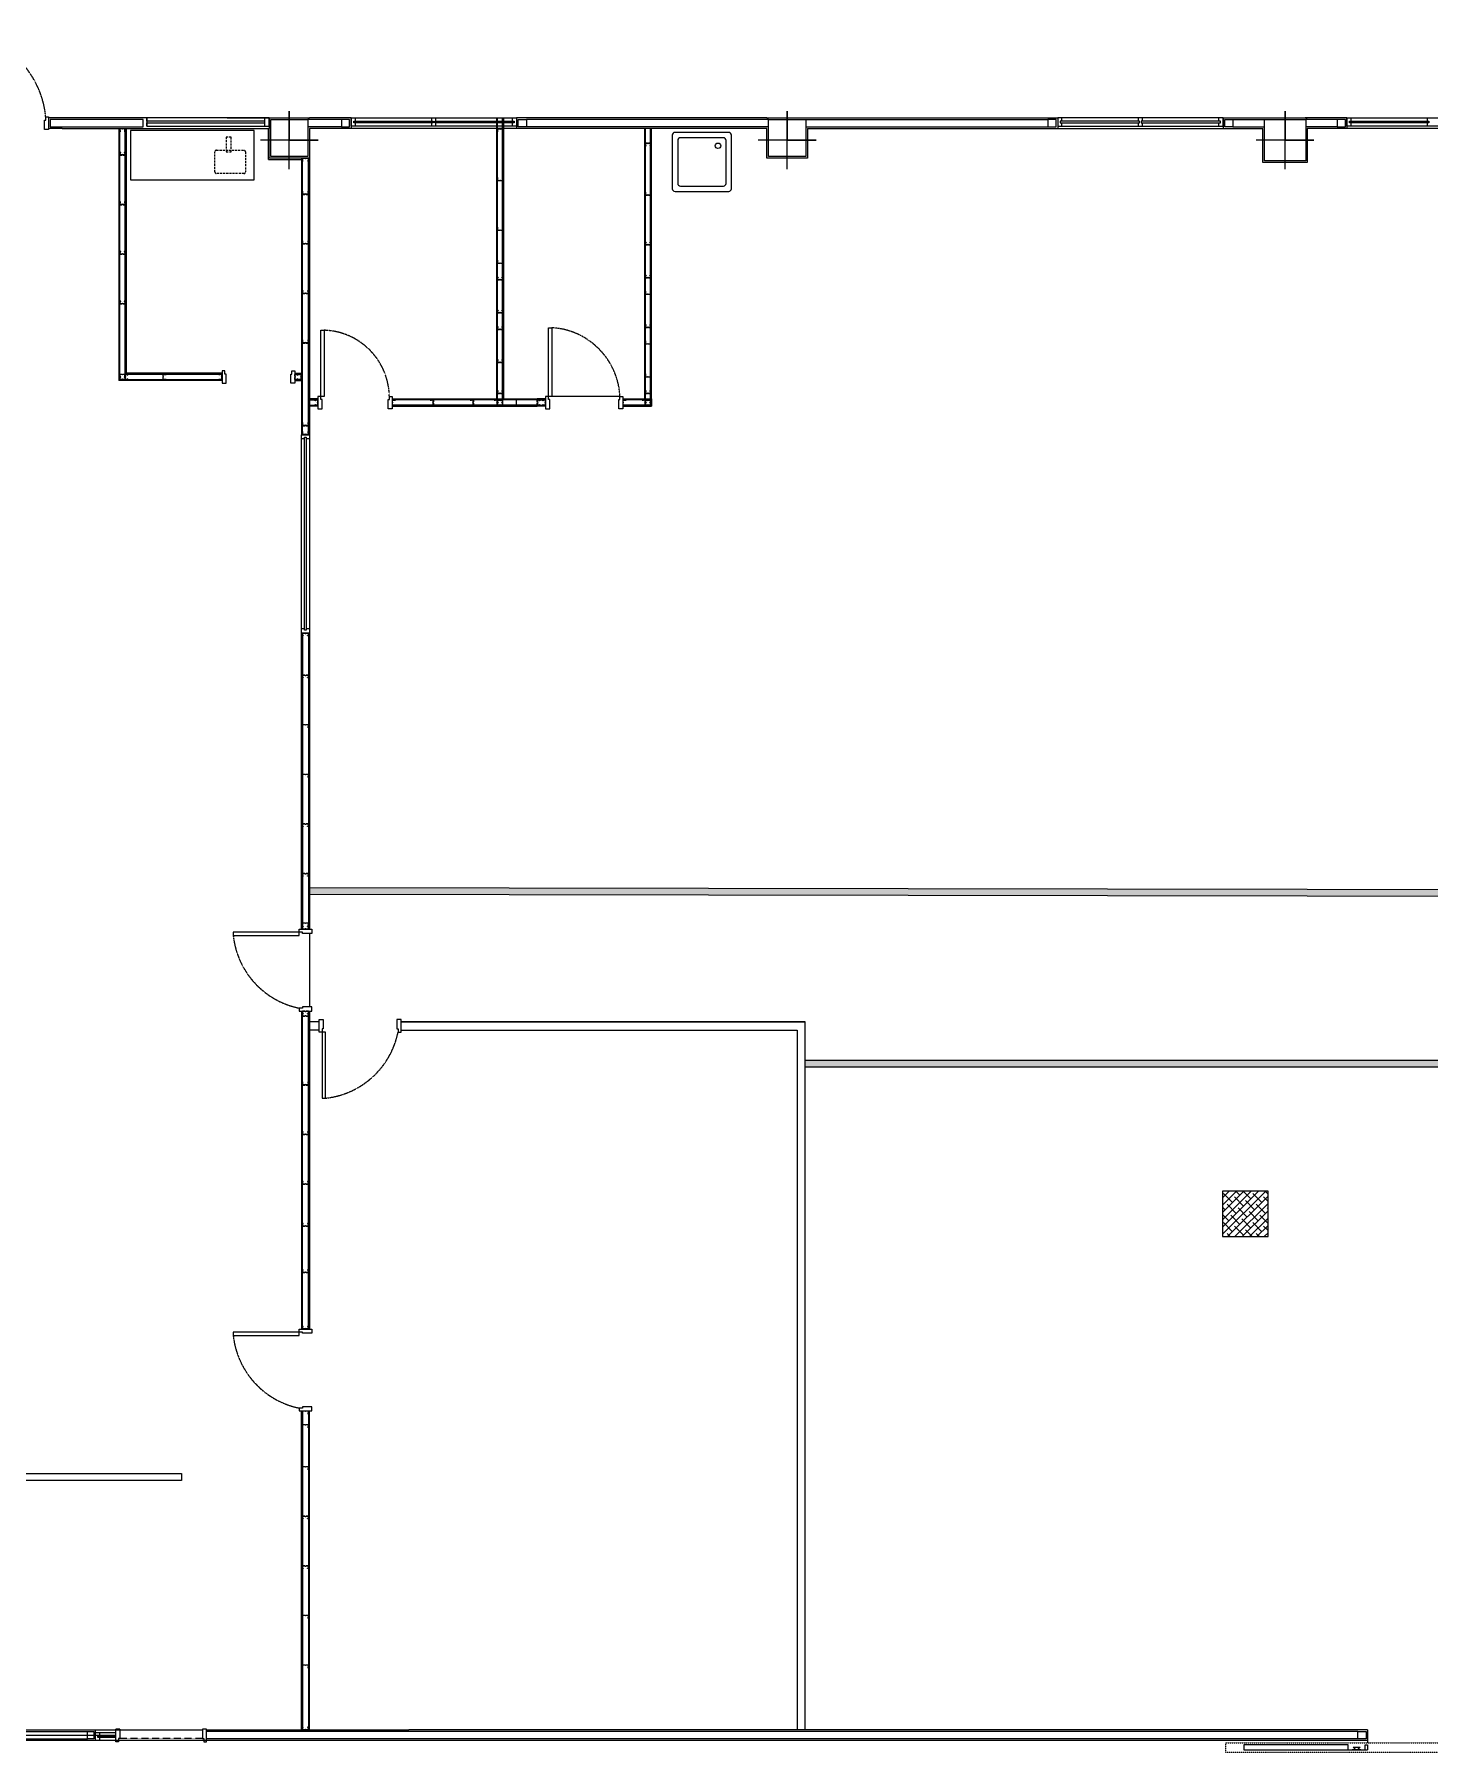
# Model space of a CAD drawing. Header units: inches. Extents: x 1030819 to 1088044, y 14664 to 35779.
# Drawn here: x 1051854 to 1068739, y 14984 to 35779 of the extents above; entities that cross this region are included whole.
import ezdxf

# ---------------------------------------------------------------- set-up
doc = ezdxf.new("R2010")
doc.units = ezdxf.units.IN
doc.header["$MEASUREMENT"] = 0
for name, pattern in [('CENTER2', [1.125, 0.75, -0.125, 0.125, -0.125]), ('DASHED', [0.25, 0.125, -0.125]), ('HIDDEN2', [0.1875, 0.125, -0.0625])]:
    doc.linetypes.add(name, pattern=pattern)
for name, color, linetype in [('COLUMN', 1, 'Continuous'), ('Dry-Wall', 12, 'Continuous'), ('GRID', 156, 'CENTER2'), ('GRID-COLUMN', 210, 'Continuous'), ('LINE8', 8, 'DASHED'), ('Sash-Door', 51, 'Continuous'), ('Sash-Sld', 41, 'Continuous'), ('Wall-In', 11, 'Continuous'), ('Wall-Out', 40, 'Continuous'), ('WARE-IN', 1, 'Continuous'), ('WARE-OUT', 15, 'Continuous'), ('WINDOW', 5, 'Continuous'), ('WP Line Layout', 7, 'Continuous')]:
    doc.layers.add(name, color=color, linetype=linetype)

# ---------------------------------------------------------------- blocks, each defined once
blk = doc.blocks.new('A$C0B07433A')
at = {"layer": 'GRID-COLUMN'}
blk.add_lwpolyline([(0, -350), (0, 0), (350, 0), (0, 0), (0, 350), (0, 0), (-350, 0)], dxfattribs=at)
blk = doc.blocks.new('W-snk1')
at = {"layer": 'WARE-IN'}
blk.add_lwpolyline([(0.2, -0.5, 0.414214), (0.225, -0.475), (0.225, -0.075, 0.414214), (0.2, -0.05), (0, -0.05), (-0.2, -0.05, 0.414214), (-0.225, -0.075), (-0.225, -0.475, 0.414214), (-0.2, -0.5)], format="xyb", close=True, dxfattribs=at)
blk.add_circle((0.15, -0.125), 0.025, dxfattribs=at)
at = {"layer": 'WARE-OUT'}
blk.add_lwpolyline([(-0.275, -0.525, 0.414214), (-0.25, -0.55), (0.25, -0.55, 0.414214), (0.275, -0.525), (0.275, -0.025, 0.414214), (0.25, 0), (0, 0), (-0.25, 0, 0.414214), (-0.275, -0.025)], format="xyb", close=True, dxfattribs=at)

msp = doc.modelspace()

# ---------------------------------------------------------------- hatches: boundary and pattern name
at = {"linetype": 'ByBlock', "ltscale": 100}
h = msp.add_hatch(color=0, dxfattribs=at)
h.dxf.hatch_style = 1
h.paths.add_polyline_path([(1083024, 34639), (1083024, 34629), (1083009, 34629), (1083009, 31314), (1083779, 31314), (1083779, 25323), (1086994, 25323), (1086994, 25409), (1083864, 25409), (1083864, 31409), (1083094, 31409), (1083094, 34639)])
h.paths.add_polyline_path([(1082004, 34624), (1081922, 34624), (1081922, 30239), (1082692, 30239), (1082692, 25409), (1081742, 25409), (1055184, 25454), (1055184, 25369), (1081742, 25323), (1082777, 25323), (1082777, 30309), (1082007, 30309), (1082007, 34624)], is_closed=False)
h.paths.add_polyline_path([(1061184, 23279), (1087069, 23279), (1087069, 23364), (1061184, 23364)])
h = msp.add_hatch(dxfattribs=at)
h.set_pattern_fill('ANSI38', color=0, scale=500)
h.set_pattern_definition([(45, (214.16, -55255.82), (-44.194174, 44.194174), []), (135, (214.16, -55255.82), (-132.5825215, 44.194174), [156.25, -93.75])])
h.paths.add_polyline_path([(1066784, 21779), (1066234, 21779), (1066234, 21229), (1066784, 21229)])

# ---------------------------------------------------------------- linework, layer by layer
at = {"color": 0, "linetype": 'ByBlock', "ltscale": 100}
for p, q in [((1054516, 34617), (1053016, 34617)), ((1053016, 34617), (1053016, 34017)), ((1054516, 34017), (1054516, 34617)), ((1054686, 34264), (1054686, 34639)), ((1059324, 31367), (1059324, 34639)), ((1054686, 34264), (1055086, 34264)), ((1053016, 34017), (1054516, 34017)), ((1055184, 24899), (1055184, 24009)), ((1055301, 23829), (1055184, 23829)), ((1055301, 23729), (1055184, 23729)), ((1056291, 23829), (1061184, 23829)), ((1061184, 23829), (1056291, 23829)), ((1066784, 21779), (1066234, 21779)), ((1066234, 21779), (1066234, 21229)), ((1066784, 21229), (1066784, 21779)), ((1066234, 21229), (1066784, 21229)), ((1067989, 15129), (1067989, 15104))]:
    msp.add_line(p, q, dxfattribs=at)
at = {"layer": 'COLUMN', "color": 0}
for points in [[(1054714, 34749), (1055164, 34749), (1055164, 34299), (1054714, 34299)], [(1060739, 34749), (1061189, 34749), (1061189, 34299), (1060739, 34299)], [(1066739, 34749), (1067239, 34749), (1067239, 34249), (1066739, 34249)]]:
    msp.add_lwpolyline(points, close=True, dxfattribs=at)
at = {"layer": 'Dry-Wall', "color": 0}
for p, q in [((1057445, 34769), (1057445, 31367)), ((1057457, 31367), (1057457, 34769)), ((1057521, 31367), (1057521, 34769)), ((1057533, 34769), (1057533, 31367)), ((1052876, 34639), (1052876, 31589)), ((1052888, 31665), (1052888, 34639)), ((1052952, 31665), (1052952, 34639)), ((1052964, 34639), (1052964, 31677)), ((1059236, 34639), (1059236, 31367)), ((1059248, 31355), (1059248, 34639)), ((1059312, 31291), (1059312, 34639)), ((1055184, 34474), (1055184, 30933)), ((1055184, 34474), (1055184, 30933)), ((1055086, 34279), (1055086, 30933)), ((1055098, 30933), (1055098, 34279)), ((1055172, 30933), (1055172, 34279)), ((1052952, 31665), (1054126, 31665)), ((1054126, 31677), (1052964, 31677)), ((1055006, 31677), (1055086, 31677)), ((1055086, 31665), (1055006, 31665)), ((1054126, 31589), (1052876, 31589)), ((1052888, 31601), (1054126, 31601)), ((1055086, 31601), (1055006, 31601)), ((1055006, 31589), (1055086, 31589)), ((1055285, 31367), (1055185, 31367)), ((1055185, 31355), (1055285, 31355)), ((1055185, 31291), (1055285, 31291)), ((1055285, 31279), (1055185, 31279)), ((1056185, 31367), (1057939, 31367)), ((1057939, 31355), (1056185, 31355)), ((1057939, 31291), (1056185, 31291)), ((1056185, 31279), (1057939, 31279)), ((1057683, 31367), (1057683, 31279)), ((1058041, 31367), (1057939, 31367)), ((1057939, 31355), (1058041, 31355)), ((1057939, 31291), (1058041, 31291)), ((1058041, 31279), (1057939, 31279)), ((1058941, 31398), (1058039, 31398)), ((1058976, 31367), (1059324, 31367)), ((1059324, 31355), (1058976, 31355)), ((1059324, 31291), (1058976, 31291)), ((1058976, 31279), (1059324, 31279)), ((1059324, 31367), (1059324, 31279)), ((1055185, 29738), (1055185, 29650)), ((1055086, 24949), (1055086, 28533)), ((1055098, 28533), (1055098, 24949)), ((1055172, 28533), (1055172, 24949)), ((1055184, 28533), (1055184, 24949)), ((1055086, 23959), (1055086, 20109)), ((1055098, 20109), (1055098, 23959)), ((1055172, 20109), (1055172, 23959)), ((1055184, 23959), (1055184, 20109)), ((1055086, 23795), (1055086, 21354)), ((1055098, 21354), (1055098, 23795)), ((1055172, 21354), (1055172, 23795)), ((1055184, 23795), (1055184, 21354)), ((1055086, 15259), (1055086, 19119)), ((1055086, 15259), (1055086, 18954)), ((1055098, 19119), (1055098, 15259)), ((1055098, 18954), (1055098, 15259)), ((1055172, 19119), (1055172, 15259)), ((1055172, 18954), (1055172, 15259)), ((1055184, 15259), (1055184, 19119)), ((1055184, 15259), (1055184, 19119))]:
    msp.add_line(p, q, dxfattribs=at)
for points in [[(1052899, 34607), (1052888, 34607), (1052888, 34639), (1052913, 34639), (1052920, 34633), (1052927, 34639), (1052952, 34639), (1052952, 34607), (1052941, 34607), (1052941, 34609), (1052950, 34609), (1052950, 34637), (1052928, 34637), (1052920, 34631), (1052912, 34637), (1052890, 34637), (1052890, 34609), (1052899, 34609)], [(1057510, 34607), (1057521, 34607), (1057521, 34639), (1057496, 34639), (1057489, 34633), (1057482, 34639), (1057457, 34639), (1057457, 34607), (1057468, 34607), (1057468, 34609), (1057459, 34609), (1057459, 34637), (1057481, 34637), (1057489, 34631), (1057497, 34637), (1057519, 34637), (1057519, 34609), (1057510, 34609)], [(1052899, 34349), (1052888, 34349), (1052888, 34317), (1052913, 34317), (1052920, 34322), (1052927, 34317), (1052952, 34317), (1052952, 34349), (1052941, 34349), (1052941, 34347), (1052950, 34347), (1052950, 34319), (1052928, 34319), (1052920, 34325), (1052912, 34319), (1052890, 34319), (1052890, 34347), (1052899, 34347)], [(1059301, 34431), (1059312, 34431), (1059312, 34463), (1059287, 34463), (1059280, 34457), (1059273, 34463), (1059248, 34463), (1059248, 34431), (1059259, 34431), (1059259, 34433), (1059250, 34433), (1059250, 34461), (1059272, 34461), (1059280, 34455), (1059288, 34461), (1059310, 34461), (1059310, 34433), (1059301, 34433)], [(1055109, 34247), (1055098, 34247), (1055098, 34279), (1055128, 34279), (1055135, 34273), (1055142, 34279), (1055172, 34279), (1055172, 34247), (1055161, 34247), (1055161, 34249), (1055170, 34249), (1055170, 34277), (1055143, 34277), (1055135, 34271), (1055127, 34277), (1055100, 34277), (1055100, 34249), (1055109, 34249)], [(1057511, 34039), (1057521, 34039), (1057521, 34007), (1057496, 34007), (1057489, 34012), (1057482, 34007), (1057457, 34007), (1057457, 34039), (1057468, 34039), (1057468, 34037), (1057459, 34037), (1057459, 34009), (1057481, 34009), (1057489, 34015), (1057497, 34009), (1057519, 34009), (1057519, 34037), (1057511, 34037)], [(1052899, 33749), (1052888, 33749), (1052888, 33717), (1052913, 33717), (1052920, 33722), (1052927, 33717), (1052952, 33717), (1052952, 33749), (1052941, 33749), (1052941, 33747), (1052950, 33747), (1052950, 33719), (1052928, 33719), (1052920, 33725), (1052912, 33719), (1052890, 33719), (1052890, 33747), (1052899, 33747)], [(1055109, 33874), (1055098, 33874), (1055098, 33842), (1055128, 33842), (1055135, 33847), (1055142, 33842), (1055172, 33842), (1055172, 33874), (1055161, 33874), (1055161, 33872), (1055170, 33872), (1055170, 33844), (1055143, 33844), (1055135, 33850), (1055127, 33844), (1055100, 33844), (1055100, 33872), (1055109, 33872)], [(1055109, 33874), (1055098, 33874), (1055098, 33842), (1055128, 33842), (1055135, 33847), (1055142, 33842), (1055172, 33842), (1055172, 33874), (1055161, 33874), (1055161, 33872), (1055170, 33872), (1055170, 33844), (1055143, 33844), (1055135, 33850), (1055127, 33844), (1055100, 33844), (1055100, 33872), (1055109, 33872)], [(1059301, 33863), (1059312, 33863), (1059312, 33831), (1059287, 33831), (1059280, 33836), (1059273, 33831), (1059248, 33831), (1059248, 33863), (1059259, 33863), (1059259, 33861), (1059250, 33861), (1059250, 33833), (1059272, 33833), (1059280, 33839), (1059288, 33833), (1059310, 33833), (1059310, 33861), (1059301, 33861)], [(1055109, 33274), (1055098, 33274), (1055098, 33242), (1055128, 33242), (1055135, 33247), (1055142, 33242), (1055172, 33242), (1055172, 33274), (1055161, 33274), (1055161, 33272), (1055170, 33272), (1055170, 33244), (1055143, 33244), (1055135, 33250), (1055127, 33244), (1055100, 33244), (1055100, 33272), (1055109, 33272)], [(1055109, 33274), (1055098, 33274), (1055098, 33242), (1055128, 33242), (1055135, 33247), (1055142, 33242), (1055172, 33242), (1055172, 33274), (1055161, 33274), (1055161, 33272), (1055170, 33272), (1055170, 33244), (1055143, 33244), (1055135, 33250), (1055127, 33244), (1055100, 33244), (1055100, 33272), (1055109, 33272)], [(1057511, 33439), (1057521, 33439), (1057521, 33407), (1057496, 33407), (1057489, 33412), (1057482, 33407), (1057457, 33407), (1057457, 33439), (1057468, 33439), (1057468, 33437), (1057459, 33437), (1057459, 33409), (1057481, 33409), (1057489, 33415), (1057497, 33409), (1057519, 33409), (1057519, 33437), (1057511, 33437)], [(1052899, 33149), (1052888, 33149), (1052888, 33117), (1052913, 33117), (1052920, 33122), (1052927, 33117), (1052952, 33117), (1052952, 33149), (1052941, 33149), (1052941, 33147), (1052950, 33147), (1052950, 33119), (1052928, 33119), (1052920, 33125), (1052912, 33119), (1052890, 33119), (1052890, 33147), (1052899, 33147)], [(1059301, 33263), (1059312, 33263), (1059312, 33231), (1059287, 33231), (1059280, 33236), (1059273, 33231), (1059248, 33231), (1059248, 33263), (1059259, 33263), (1059259, 33261), (1059250, 33261), (1059250, 33233), (1059272, 33233), (1059280, 33239), (1059288, 33233), (1059310, 33233), (1059310, 33261), (1059301, 33261)], [(1057511, 33039), (1057521, 33039), (1057521, 33007), (1057496, 33007), (1057489, 33012), (1057482, 33007), (1057457, 33007), (1057457, 33039), (1057468, 33039), (1057468, 33037), (1057459, 33037), (1057459, 33009), (1057481, 33009), (1057489, 33015), (1057497, 33009), (1057519, 33009), (1057519, 33037), (1057511, 33037)], [(1059301, 32863), (1059312, 32863), (1059312, 32831), (1059287, 32831), (1059280, 32836), (1059273, 32831), (1059248, 32831), (1059248, 32863), (1059259, 32863), (1059259, 32861), (1059250, 32861), (1059250, 32833), (1059272, 32833), (1059280, 32839), (1059288, 32833), (1059310, 32833), (1059310, 32861), (1059301, 32861)], [(1055109, 32674), (1055098, 32674), (1055098, 32642), (1055128, 32642), (1055135, 32647), (1055142, 32642), (1055172, 32642), (1055172, 32674), (1055161, 32674), (1055161, 32672), (1055170, 32672), (1055170, 32644), (1055143, 32644), (1055135, 32650), (1055127, 32644), (1055100, 32644), (1055100, 32672), (1055109, 32672)], [(1055109, 32674), (1055098, 32674), (1055098, 32642), (1055128, 32642), (1055135, 32647), (1055142, 32642), (1055172, 32642), (1055172, 32674), (1055161, 32674), (1055161, 32672), (1055170, 32672), (1055170, 32644), (1055143, 32644), (1055135, 32650), (1055127, 32644), (1055100, 32644), (1055100, 32672), (1055109, 32672)], [(1057511, 32839), (1057521, 32839), (1057521, 32807), (1057496, 32807), (1057489, 32812), (1057482, 32807), (1057457, 32807), (1057457, 32839), (1057468, 32839), (1057468, 32837), (1057459, 32837), (1057459, 32809), (1057481, 32809), (1057489, 32815), (1057497, 32809), (1057519, 32809), (1057519, 32837), (1057511, 32837)], [(1059301, 32663), (1059312, 32663), (1059312, 32631), (1059287, 32631), (1059280, 32636), (1059273, 32631), (1059248, 32631), (1059248, 32663), (1059259, 32663), (1059259, 32661), (1059250, 32661), (1059250, 32633), (1059272, 32633), (1059280, 32639), (1059288, 32633), (1059310, 32633), (1059310, 32661), (1059301, 32661)], [(1052899, 32549), (1052888, 32549), (1052888, 32517), (1052913, 32517), (1052920, 32522), (1052927, 32517), (1052952, 32517), (1052952, 32549), (1052941, 32549), (1052941, 32547), (1052950, 32547), (1052950, 32519), (1052928, 32519), (1052920, 32525), (1052912, 32519), (1052890, 32519), (1052890, 32547), (1052899, 32547)], [(1057510, 32439), (1057521, 32439), (1057521, 32407), (1057496, 32407), (1057489, 32412), (1057482, 32407), (1057457, 32407), (1057457, 32439), (1057468, 32439), (1057468, 32437), (1057459, 32437), (1057459, 32409), (1057481, 32409), (1057489, 32415), (1057497, 32409), (1057519, 32409), (1057519, 32437), (1057510, 32437)], [(1057511, 32239), (1057521, 32239), (1057521, 32207), (1057496, 32207), (1057489, 32212), (1057482, 32207), (1057457, 32207), (1057457, 32239), (1057468, 32239), (1057468, 32237), (1057459, 32237), (1057459, 32209), (1057481, 32209), (1057489, 32215), (1057497, 32209), (1057519, 32209), (1057519, 32237), (1057511, 32237)], [(1059301, 32263), (1059312, 32263), (1059312, 32231), (1059287, 32231), (1059280, 32236), (1059273, 32231), (1059248, 32231), (1059248, 32263), (1059259, 32263), (1059259, 32261), (1059250, 32261), (1059250, 32233), (1059272, 32233), (1059280, 32239), (1059288, 32233), (1059310, 32233), (1059310, 32261), (1059301, 32261)], [(1055109, 32074), (1055098, 32074), (1055098, 32042), (1055128, 32042), (1055135, 32047), (1055142, 32042), (1055172, 32042), (1055172, 32074), (1055161, 32074), (1055161, 32072), (1055170, 32072), (1055170, 32044), (1055143, 32044), (1055135, 32050), (1055127, 32044), (1055100, 32044), (1055100, 32072), (1055109, 32072)], [(1055109, 32074), (1055098, 32074), (1055098, 32042), (1055128, 32042), (1055135, 32047), (1055142, 32042), (1055172, 32042), (1055172, 32074), (1055161, 32074), (1055161, 32072), (1055170, 32072), (1055170, 32044), (1055143, 32044), (1055135, 32050), (1055127, 32044), (1055100, 32044), (1055100, 32072), (1055109, 32072)], [(1059301, 32063), (1059312, 32063), (1059312, 32031), (1059287, 32031), (1059280, 32036), (1059273, 32031), (1059248, 32031), (1059248, 32063), (1059259, 32063), (1059259, 32061), (1059250, 32061), (1059250, 32033), (1059272, 32033), (1059280, 32039), (1059288, 32033), (1059310, 32033), (1059310, 32061), (1059301, 32061)], [(1057511, 31839), (1057521, 31839), (1057521, 31807), (1057496, 31807), (1057489, 31812), (1057482, 31807), (1057457, 31807), (1057457, 31839), (1057468, 31839), (1057468, 31837), (1057459, 31837), (1057459, 31809), (1057481, 31809), (1057489, 31815), (1057497, 31809), (1057519, 31809), (1057519, 31837), (1057511, 31837)], [(1052899, 31633), (1052888, 31633), (1052888, 31665), (1052913, 31665), (1052920, 31659), (1052927, 31665), (1052952, 31665), (1052952, 31633), (1052941, 31633), (1052941, 31635), (1052950, 31635), (1052950, 31663), (1052928, 31663), (1052920, 31657), (1052912, 31663), (1052890, 31663), (1052890, 31635), (1052899, 31635)], [(1052899, 31633), (1052888, 31633), (1052888, 31601), (1052913, 31601), (1052920, 31606), (1052927, 31601), (1052952, 31601), (1052952, 31633), (1052941, 31633), (1052941, 31631), (1052950, 31631), (1052950, 31603), (1052928, 31603), (1052920, 31609), (1052912, 31603), (1052890, 31603), (1052890, 31631), (1052899, 31631)], [(1052984, 31654), (1052984, 31665), (1052952, 31665), (1052952, 31640), (1052957, 31633), (1052952, 31626), (1052952, 31601), (1052984, 31601), (1052984, 31611), (1052982, 31611), (1052982, 31603), (1052954, 31603), (1052954, 31625), (1052960, 31633), (1052954, 31641), (1052954, 31663), (1052982, 31663), (1052982, 31654)], [(1053442, 31654), (1053442, 31665), (1053410, 31665), (1053410, 31640), (1053415, 31633), (1053410, 31626), (1053410, 31601), (1053442, 31601), (1053442, 31611), (1053440, 31611), (1053440, 31603), (1053412, 31603), (1053412, 31625), (1053418, 31633), (1053412, 31641), (1053412, 31663), (1053440, 31663), (1053440, 31654)], [(1054094, 31654), (1054094, 31665), (1054126, 31665), (1054126, 31640), (1054121, 31633), (1054126, 31626), (1054126, 31601), (1054094, 31601), (1054094, 31611), (1054096, 31611), (1054096, 31603), (1054124, 31603), (1054124, 31625), (1054118, 31633), (1054124, 31641), (1054124, 31663), (1054096, 31663), (1054096, 31654)], [(1055038, 31654), (1055038, 31665), (1055006, 31665), (1055006, 31640), (1055011, 31633), (1055006, 31626), (1055006, 31601), (1055038, 31601), (1055038, 31611), (1055036, 31611), (1055036, 31603), (1055008, 31603), (1055008, 31625), (1055014, 31633), (1055008, 31641), (1055008, 31663), (1055036, 31663), (1055036, 31654)], [(1055054, 31654), (1055054, 31665), (1055086, 31665), (1055086, 31640), (1055081, 31633), (1055086, 31626), (1055086, 31601), (1055054, 31601), (1055054, 31611), (1055056, 31611), (1055056, 31603), (1055084, 31603), (1055084, 31625), (1055078, 31633), (1055084, 31641), (1055084, 31663), (1055056, 31663), (1055056, 31654)], [(1059301, 31663), (1059312, 31663), (1059312, 31631), (1059287, 31631), (1059280, 31636), (1059273, 31631), (1059248, 31631), (1059248, 31663), (1059259, 31663), (1059259, 31661), (1059250, 31661), (1059250, 31633), (1059272, 31633), (1059280, 31639), (1059288, 31633), (1059310, 31633), (1059310, 31661), (1059301, 31661)], [(1057511, 31463), (1057521, 31463), (1057521, 31431), (1057496, 31431), (1057489, 31436), (1057482, 31431), (1057457, 31431), (1057457, 31463), (1057468, 31463), (1057468, 31461), (1057459, 31461), (1057459, 31433), (1057481, 31433), (1057489, 31439), (1057497, 31433), (1057519, 31433), (1057519, 31461), (1057511, 31461)], [(1059301, 31463), (1059312, 31463), (1059312, 31431), (1059287, 31431), (1059280, 31436), (1059273, 31431), (1059248, 31431), (1059248, 31463), (1059259, 31463), (1059259, 31461), (1059250, 31461), (1059250, 31433), (1059272, 31433), (1059280, 31439), (1059288, 31433), (1059310, 31433), (1059310, 31461), (1059301, 31461)], [(1055253, 31344), (1055253, 31355), (1055285, 31355), (1055285, 31330), (1055280, 31323), (1055285, 31316), (1055285, 31291), (1055253, 31291), (1055253, 31301), (1055255, 31301), (1055255, 31293), (1055283, 31293), (1055283, 31315), (1055277, 31323), (1055283, 31331), (1055283, 31353), (1055255, 31353), (1055255, 31344)], [(1056217, 31344), (1056217, 31355), (1056185, 31355), (1056185, 31330), (1056190, 31323), (1056185, 31316), (1056185, 31291), (1056217, 31291), (1056217, 31301), (1056215, 31301), (1056215, 31293), (1056187, 31293), (1056187, 31315), (1056193, 31323), (1056187, 31331), (1056187, 31353), (1056215, 31353), (1056215, 31344)], [(1056651, 31344), (1056651, 31355), (1056683, 31355), (1056683, 31330), (1056678, 31323), (1056683, 31316), (1056683, 31291), (1056651, 31291), (1056651, 31301), (1056653, 31301), (1056653, 31293), (1056681, 31293), (1056681, 31315), (1056675, 31323), (1056681, 31331), (1056681, 31353), (1056653, 31353), (1056653, 31344)], [(1057136, 31344), (1057136, 31355), (1057168, 31355), (1057168, 31330), (1057162, 31323), (1057168, 31316), (1057168, 31291), (1057136, 31291), (1057136, 31301), (1057138, 31301), (1057138, 31293), (1057166, 31293), (1057166, 31315), (1057160, 31323), (1057166, 31331), (1057166, 31353), (1057138, 31353), (1057138, 31344)], [(1057425, 31344), (1057425, 31355), (1057457, 31355), (1057457, 31330), (1057452, 31323), (1057457, 31316), (1057457, 31291), (1057425, 31291), (1057425, 31301), (1057427, 31301), (1057427, 31293), (1057455, 31293), (1057455, 31315), (1057449, 31323), (1057455, 31331), (1057455, 31353), (1057427, 31353), (1057427, 31344)], [(1057510, 31323), (1057521, 31323), (1057521, 31355), (1057496, 31355), (1057489, 31349), (1057482, 31355), (1057457, 31355), (1057457, 31323), (1057468, 31323), (1057468, 31325), (1057459, 31325), (1057459, 31353), (1057481, 31353), (1057489, 31347), (1057497, 31353), (1057519, 31353), (1057519, 31325), (1057510, 31325)], [(1057510, 31323), (1057521, 31323), (1057521, 31291), (1057496, 31291), (1057489, 31296), (1057482, 31291), (1057457, 31291), (1057457, 31323), (1057468, 31323), (1057468, 31321), (1057459, 31321), (1057459, 31293), (1057481, 31293), (1057489, 31299), (1057497, 31293), (1057519, 31293), (1057519, 31321), (1057510, 31321)], [(1057971, 31301), (1057971, 31291), (1057939, 31291), (1057939, 31316), (1057944, 31323), (1057939, 31330), (1057939, 31355), (1057971, 31355), (1057971, 31344), (1057969, 31344), (1057969, 31353), (1057941, 31353), (1057941, 31331), (1057947, 31323), (1057941, 31315), (1057941, 31293), (1057969, 31293), (1057969, 31301)], [(1058009, 31344), (1058009, 31355), (1058041, 31355), (1058041, 31330), (1058036, 31323), (1058041, 31316), (1058041, 31291), (1058009, 31291), (1058009, 31301), (1058011, 31301), (1058011, 31293), (1058039, 31293), (1058039, 31315), (1058033, 31323), (1058039, 31331), (1058039, 31353), (1058011, 31353), (1058011, 31344)], [(1059008, 31344), (1059008, 31355), (1058976, 31355), (1058976, 31330), (1058981, 31323), (1058976, 31316), (1058976, 31291), (1059008, 31291), (1059008, 31301), (1059006, 31301), (1059006, 31293), (1058978, 31293), (1058978, 31315), (1058984, 31323), (1058978, 31331), (1058978, 31353), (1059006, 31353), (1059006, 31344)], [(1059216, 31344), (1059216, 31355), (1059248, 31355), (1059248, 31330), (1059243, 31323), (1059248, 31316), (1059248, 31291), (1059216, 31291), (1059216, 31301), (1059218, 31301), (1059218, 31293), (1059246, 31293), (1059246, 31315), (1059240, 31323), (1059246, 31331), (1059246, 31353), (1059218, 31353), (1059218, 31344)], [(1059301, 31323), (1059312, 31323), (1059312, 31355), (1059287, 31355), (1059280, 31349), (1059273, 31355), (1059248, 31355), (1059248, 31323), (1059259, 31323), (1059259, 31325), (1059250, 31325), (1059250, 31353), (1059272, 31353), (1059280, 31347), (1059288, 31353), (1059310, 31353), (1059310, 31325), (1059301, 31325)], [(1059301, 31323), (1059312, 31323), (1059312, 31291), (1059287, 31291), (1059280, 31296), (1059273, 31291), (1059248, 31291), (1059248, 31323), (1059259, 31323), (1059259, 31321), (1059250, 31321), (1059250, 31293), (1059272, 31293), (1059280, 31299), (1059288, 31293), (1059310, 31293), (1059310, 31321), (1059301, 31321)], [(1055109, 31074), (1055098, 31074), (1055098, 31042), (1055128, 31042), (1055135, 31047), (1055142, 31042), (1055172, 31042), (1055172, 31074), (1055161, 31074), (1055161, 31072), (1055170, 31072), (1055170, 31044), (1055143, 31044), (1055135, 31050), (1055127, 31044), (1055100, 31044), (1055100, 31072), (1055109, 31072)], [(1055109, 31074), (1055098, 31074), (1055098, 31042), (1055128, 31042), (1055135, 31047), (1055142, 31042), (1055172, 31042), (1055172, 31074), (1055161, 31074), (1055161, 31072), (1055170, 31072), (1055170, 31044), (1055143, 31044), (1055135, 31050), (1055127, 31044), (1055100, 31044), (1055100, 31072), (1055109, 31072)], [(1055109, 30965), (1055098, 30965), (1055098, 30933), (1055128, 30933), (1055135, 30939), (1055142, 30933), (1055172, 30933), (1055172, 30965), (1055161, 30965), (1055161, 30963), (1055170, 30963), (1055170, 30935), (1055143, 30935), (1055135, 30941), (1055127, 30935), (1055100, 30935), (1055100, 30963), (1055109, 30963)], [(1055109, 30965), (1055098, 30965), (1055098, 30933), (1055128, 30933), (1055135, 30939), (1055142, 30933), (1055172, 30933), (1055172, 30965), (1055161, 30965), (1055161, 30963), (1055170, 30963), (1055170, 30935), (1055143, 30935), (1055135, 30941), (1055127, 30935), (1055100, 30935), (1055100, 30963), (1055109, 30963)], [(1055109, 28501), (1055098, 28501), (1055098, 28533), (1055128, 28533), (1055135, 28528), (1055142, 28533), (1055172, 28533), (1055172, 28501), (1055161, 28501), (1055161, 28503), (1055170, 28503), (1055170, 28531), (1055143, 28531), (1055135, 28525), (1055127, 28531), (1055100, 28531), (1055100, 28503), (1055109, 28503)], [(1055109, 28501), (1055098, 28501), (1055098, 28533), (1055128, 28533), (1055135, 28528), (1055142, 28533), (1055172, 28533), (1055172, 28501), (1055161, 28501), (1055161, 28503), (1055170, 28503), (1055170, 28531), (1055143, 28531), (1055135, 28525), (1055127, 28531), (1055100, 28531), (1055100, 28503), (1055109, 28503)], [(1055109, 27993), (1055098, 27993), (1055098, 28025), (1055128, 28025), (1055135, 28019), (1055142, 28025), (1055172, 28025), (1055172, 27993), (1055161, 27993), (1055161, 27995), (1055170, 27995), (1055170, 28023), (1055143, 28023), (1055135, 28017), (1055127, 28023), (1055100, 28023), (1055100, 27995), (1055109, 27995)], [(1055109, 27993), (1055098, 27993), (1055098, 28025), (1055128, 28025), (1055135, 28019), (1055142, 28025), (1055172, 28025), (1055172, 27993), (1055161, 27993), (1055161, 27995), (1055170, 27995), (1055170, 28023), (1055143, 28023), (1055135, 28017), (1055127, 28023), (1055100, 28023), (1055100, 27995), (1055109, 27995)], [(1055109, 27393), (1055098, 27393), (1055098, 27425), (1055128, 27425), (1055135, 27419), (1055142, 27425), (1055172, 27425), (1055172, 27393), (1055161, 27393), (1055161, 27395), (1055170, 27395), (1055170, 27423), (1055143, 27423), (1055135, 27417), (1055127, 27423), (1055100, 27423), (1055100, 27395), (1055109, 27395)], [(1055109, 27393), (1055098, 27393), (1055098, 27425), (1055128, 27425), (1055135, 27419), (1055142, 27425), (1055172, 27425), (1055172, 27393), (1055161, 27393), (1055161, 27395), (1055170, 27395), (1055170, 27423), (1055143, 27423), (1055135, 27417), (1055127, 27423), (1055100, 27423), (1055100, 27395), (1055109, 27395)], [(1055109, 26793), (1055098, 26793), (1055098, 26825), (1055128, 26825), (1055135, 26819), (1055142, 26825), (1055172, 26825), (1055172, 26793), (1055161, 26793), (1055161, 26795), (1055170, 26795), (1055170, 26823), (1055143, 26823), (1055135, 26817), (1055127, 26823), (1055100, 26823), (1055100, 26795), (1055109, 26795)], [(1055109, 26793), (1055098, 26793), (1055098, 26825), (1055128, 26825), (1055135, 26819), (1055142, 26825), (1055172, 26825), (1055172, 26793), (1055161, 26793), (1055161, 26795), (1055170, 26795), (1055170, 26823), (1055143, 26823), (1055135, 26817), (1055127, 26823), (1055100, 26823), (1055100, 26795), (1055109, 26795)], [(1055109, 26193), (1055098, 26193), (1055098, 26225), (1055128, 26225), (1055135, 26219), (1055142, 26225), (1055172, 26225), (1055172, 26193), (1055161, 26193), (1055161, 26195), (1055170, 26195), (1055170, 26223), (1055143, 26223), (1055135, 26217), (1055127, 26223), (1055100, 26223), (1055100, 26195), (1055109, 26195)], [(1055109, 26193), (1055098, 26193), (1055098, 26225), (1055128, 26225), (1055135, 26219), (1055142, 26225), (1055172, 26225), (1055172, 26193), (1055161, 26193), (1055161, 26195), (1055170, 26195), (1055170, 26223), (1055143, 26223), (1055135, 26217), (1055127, 26223), (1055100, 26223), (1055100, 26195), (1055109, 26195)], [(1055109, 25593), (1055098, 25593), (1055098, 25625), (1055128, 25625), (1055135, 25619), (1055142, 25625), (1055172, 25625), (1055172, 25593), (1055161, 25593), (1055161, 25595), (1055170, 25595), (1055170, 25623), (1055143, 25623), (1055135, 25617), (1055127, 25623), (1055100, 25623), (1055100, 25595), (1055109, 25595)], [(1055109, 25593), (1055098, 25593), (1055098, 25625), (1055128, 25625), (1055135, 25619), (1055142, 25625), (1055172, 25625), (1055172, 25593), (1055161, 25593), (1055161, 25595), (1055170, 25595), (1055170, 25623), (1055143, 25623), (1055135, 25617), (1055127, 25623), (1055100, 25623), (1055100, 25595), (1055109, 25595)], [(1055109, 24993), (1055098, 24993), (1055098, 25025), (1055128, 25025), (1055135, 25019), (1055142, 25025), (1055172, 25025), (1055172, 24993), (1055161, 24993), (1055161, 24995), (1055170, 24995), (1055170, 25023), (1055143, 25023), (1055135, 25017), (1055127, 25023), (1055100, 25023), (1055100, 24995), (1055109, 24995)], [(1055109, 24993), (1055098, 24993), (1055098, 25025), (1055128, 25025), (1055135, 25019), (1055142, 25025), (1055172, 25025), (1055172, 24993), (1055161, 24993), (1055161, 24995), (1055170, 24995), (1055170, 25023), (1055143, 25023), (1055135, 25017), (1055127, 25023), (1055100, 25023), (1055100, 24995), (1055109, 24995)], [(1055161, 24981), (1055172, 24981), (1055172, 24949), (1055142, 24949), (1055135, 24954), (1055128, 24949), (1055098, 24949), (1055098, 24981), (1055109, 24981), (1055109, 24979), (1055100, 24979), (1055100, 24951), (1055127, 24951), (1055135, 24957), (1055143, 24951), (1055170, 24951), (1055170, 24979), (1055161, 24979)], [(1055109, 23927), (1055098, 23927), (1055098, 23959), (1055128, 23959), (1055135, 23953), (1055142, 23959), (1055172, 23959), (1055172, 23927), (1055161, 23927), (1055161, 23929), (1055170, 23929), (1055170, 23957), (1055143, 23957), (1055135, 23951), (1055127, 23957), (1055100, 23957), (1055100, 23929), (1055109, 23929)], [(1055161, 23927), (1055172, 23927), (1055172, 23895), (1055142, 23895), (1055135, 23900), (1055128, 23895), (1055098, 23895), (1055098, 23927), (1055109, 23927), (1055109, 23925), (1055100, 23925), (1055100, 23897), (1055127, 23897), (1055135, 23903), (1055143, 23897), (1055170, 23897), (1055170, 23925), (1055161, 23925)], [(1055109, 23095), (1055098, 23095), (1055098, 23063), (1055128, 23063), (1055135, 23068), (1055142, 23063), (1055172, 23063), (1055172, 23095), (1055161, 23095), (1055161, 23093), (1055170, 23093), (1055170, 23065), (1055143, 23065), (1055135, 23071), (1055127, 23065), (1055100, 23065), (1055100, 23093), (1055109, 23093)], [(1055109, 23095), (1055098, 23095), (1055098, 23063), (1055128, 23063), (1055135, 23068), (1055142, 23063), (1055172, 23063), (1055172, 23095), (1055161, 23095), (1055161, 23093), (1055170, 23093), (1055170, 23065), (1055143, 23065), (1055135, 23071), (1055127, 23065), (1055100, 23065), (1055100, 23093), (1055109, 23093)], [(1055109, 22495), (1055098, 22495), (1055098, 22463), (1055128, 22463), (1055135, 22468), (1055142, 22463), (1055172, 22463), (1055172, 22495), (1055161, 22495), (1055161, 22493), (1055170, 22493), (1055170, 22465), (1055143, 22465), (1055135, 22471), (1055127, 22465), (1055100, 22465), (1055100, 22493), (1055109, 22493)], [(1055109, 22495), (1055098, 22495), (1055098, 22463), (1055128, 22463), (1055135, 22468), (1055142, 22463), (1055172, 22463), (1055172, 22495), (1055161, 22495), (1055161, 22493), (1055170, 22493), (1055170, 22465), (1055143, 22465), (1055135, 22471), (1055127, 22465), (1055100, 22465), (1055100, 22493), (1055109, 22493)], [(1055109, 21895), (1055098, 21895), (1055098, 21863), (1055128, 21863), (1055135, 21868), (1055142, 21863), (1055172, 21863), (1055172, 21895), (1055161, 21895), (1055161, 21893), (1055170, 21893), (1055170, 21865), (1055143, 21865), (1055135, 21871), (1055127, 21865), (1055100, 21865), (1055100, 21893), (1055109, 21893)], [(1055109, 21895), (1055098, 21895), (1055098, 21863), (1055128, 21863), (1055135, 21868), (1055142, 21863), (1055172, 21863), (1055172, 21895), (1055161, 21895), (1055161, 21893), (1055170, 21893), (1055170, 21865), (1055143, 21865), (1055135, 21871), (1055127, 21865), (1055100, 21865), (1055100, 21893), (1055109, 21893)], [(1055109, 21386), (1055098, 21386), (1055098, 21354), (1055128, 21354), (1055135, 21360), (1055142, 21354), (1055172, 21354), (1055172, 21386), (1055161, 21386), (1055161, 21384), (1055170, 21384), (1055170, 21356), (1055143, 21356), (1055135, 21362), (1055127, 21356), (1055100, 21356), (1055100, 21384), (1055109, 21384)], [(1055109, 21386), (1055098, 21386), (1055098, 21354), (1055128, 21354), (1055135, 21360), (1055142, 21354), (1055172, 21354), (1055172, 21386), (1055161, 21386), (1055161, 21384), (1055170, 21384), (1055170, 21356), (1055143, 21356), (1055135, 21362), (1055127, 21356), (1055100, 21356), (1055100, 21384), (1055109, 21384)], [(1055109, 20826), (1055098, 20826), (1055098, 20794), (1055128, 20794), (1055135, 20799), (1055142, 20794), (1055172, 20794), (1055172, 20826), (1055161, 20826), (1055161, 20824), (1055170, 20824), (1055170, 20796), (1055143, 20796), (1055135, 20802), (1055127, 20796), (1055100, 20796), (1055100, 20824), (1055109, 20824)], [(1055109, 20141), (1055098, 20141), (1055098, 20109), (1055128, 20109), (1055135, 20114), (1055142, 20109), (1055172, 20109), (1055172, 20141), (1055161, 20141), (1055161, 20139), (1055170, 20139), (1055170, 20111), (1055143, 20111), (1055135, 20117), (1055127, 20111), (1055100, 20111), (1055100, 20139), (1055109, 20139)], [(1055109, 19087), (1055098, 19087), (1055098, 19119), (1055128, 19119), (1055135, 19113), (1055142, 19119), (1055172, 19119), (1055172, 19087), (1055161, 19087), (1055161, 19089), (1055170, 19089), (1055170, 19117), (1055143, 19117), (1055135, 19111), (1055127, 19117), (1055100, 19117), (1055100, 19089), (1055109, 19089)], [(1055109, 18922), (1055098, 18922), (1055098, 18954), (1055128, 18954), (1055135, 18949), (1055142, 18954), (1055172, 18954), (1055172, 18922), (1055161, 18922), (1055161, 18924), (1055170, 18924), (1055170, 18952), (1055143, 18952), (1055135, 18946), (1055127, 18952), (1055100, 18952), (1055100, 18924), (1055109, 18924)], [(1055109, 18922), (1055098, 18922), (1055098, 18954), (1055128, 18954), (1055135, 18949), (1055142, 18954), (1055172, 18954), (1055172, 18922), (1055161, 18922), (1055161, 18924), (1055170, 18924), (1055170, 18952), (1055143, 18952), (1055135, 18946), (1055127, 18952), (1055100, 18952), (1055100, 18924), (1055109, 18924)], [(1055109, 18414), (1055098, 18414), (1055098, 18446), (1055128, 18446), (1055135, 18440), (1055142, 18446), (1055172, 18446), (1055172, 18414), (1055161, 18414), (1055161, 18416), (1055170, 18416), (1055170, 18444), (1055143, 18444), (1055135, 18438), (1055127, 18444), (1055100, 18444), (1055100, 18416), (1055109, 18416)], [(1055109, 18414), (1055098, 18414), (1055098, 18446), (1055128, 18446), (1055135, 18440), (1055142, 18446), (1055172, 18446), (1055172, 18414), (1055161, 18414), (1055161, 18416), (1055170, 18416), (1055170, 18444), (1055143, 18444), (1055135, 18438), (1055127, 18444), (1055100, 18444), (1055100, 18416), (1055109, 18416)], [(1055109, 17814), (1055098, 17814), (1055098, 17846), (1055128, 17846), (1055135, 17840), (1055142, 17846), (1055172, 17846), (1055172, 17814), (1055161, 17814), (1055161, 17816), (1055170, 17816), (1055170, 17844), (1055143, 17844), (1055135, 17838), (1055127, 17844), (1055100, 17844), (1055100, 17816), (1055109, 17816)], [(1055109, 17814), (1055098, 17814), (1055098, 17846), (1055128, 17846), (1055135, 17840), (1055142, 17846), (1055172, 17846), (1055172, 17814), (1055161, 17814), (1055161, 17816), (1055170, 17816), (1055170, 17844), (1055143, 17844), (1055135, 17838), (1055127, 17844), (1055100, 17844), (1055100, 17816), (1055109, 17816)], [(1055109, 17214), (1055098, 17214), (1055098, 17246), (1055128, 17246), (1055135, 17240), (1055142, 17246), (1055172, 17246), (1055172, 17214), (1055161, 17214), (1055161, 17216), (1055170, 17216), (1055170, 17244), (1055143, 17244), (1055135, 17238), (1055127, 17244), (1055100, 17244), (1055100, 17216), (1055109, 17216)], [(1055109, 17214), (1055098, 17214), (1055098, 17246), (1055128, 17246), (1055135, 17240), (1055142, 17246), (1055172, 17246), (1055172, 17214), (1055161, 17214), (1055161, 17216), (1055170, 17216), (1055170, 17244), (1055143, 17244), (1055135, 17238), (1055127, 17244), (1055100, 17244), (1055100, 17216), (1055109, 17216)], [(1055109, 16614), (1055098, 16614), (1055098, 16646), (1055128, 16646), (1055135, 16640), (1055142, 16646), (1055172, 16646), (1055172, 16614), (1055161, 16614), (1055161, 16616), (1055170, 16616), (1055170, 16644), (1055143, 16644), (1055135, 16638), (1055127, 16644), (1055100, 16644), (1055100, 16616), (1055109, 16616)], [(1055109, 16614), (1055098, 16614), (1055098, 16646), (1055128, 16646), (1055135, 16640), (1055142, 16646), (1055172, 16646), (1055172, 16614), (1055161, 16614), (1055161, 16616), (1055170, 16616), (1055170, 16644), (1055143, 16644), (1055135, 16638), (1055127, 16644), (1055100, 16644), (1055100, 16616), (1055109, 16616)], [(1055109, 16014), (1055098, 16014), (1055098, 16046), (1055128, 16046), (1055135, 16040), (1055142, 16046), (1055172, 16046), (1055172, 16014), (1055161, 16014), (1055161, 16016), (1055170, 16016), (1055170, 16044), (1055143, 16044), (1055135, 16038), (1055127, 16044), (1055100, 16044), (1055100, 16016), (1055109, 16016)], [(1055109, 16014), (1055098, 16014), (1055098, 16046), (1055128, 16046), (1055135, 16040), (1055142, 16046), (1055172, 16046), (1055172, 16014), (1055161, 16014), (1055161, 16016), (1055170, 16016), (1055170, 16044), (1055143, 16044), (1055135, 16038), (1055127, 16044), (1055100, 16044), (1055100, 16016), (1055109, 16016)], [(1055109, 15291), (1055098, 15291), (1055098, 15259), (1055128, 15259), (1055135, 15264), (1055142, 15259), (1055172, 15259), (1055172, 15291), (1055161, 15291), (1055161, 15289), (1055170, 15289), (1055170, 15261), (1055143, 15261), (1055135, 15267), (1055127, 15261), (1055100, 15261), (1055100, 15289), (1055109, 15289)], [(1055109, 15291), (1055098, 15291), (1055098, 15259), (1055128, 15259), (1055135, 15264), (1055142, 15259), (1055172, 15259), (1055172, 15291), (1055161, 15291), (1055161, 15289), (1055170, 15289), (1055170, 15261), (1055143, 15261), (1055135, 15267), (1055127, 15261), (1055100, 15261), (1055100, 15289), (1055109, 15289)]]:
    msp.add_lwpolyline(points, close=True, dxfattribs=at)
at = {"layer": 'GRID', "color": 0}
msp.add_line((1044473, 15194), (1052839, 15194), dxfattribs=at)
at = {"layer": 'LINE8', "color": 0, "linetype": 'ByBlock'}
for p, q in [((1055184, 25200), (1055184, 25115)), ((1055184, 15259), (1055184, 15279))]:
    msp.add_line(p, q, dxfattribs=at)
at = {"layer": 'LINE8', "color": 0, "linetype": 'ByBlock', "ltscale": 100}
for p, q in [((1056291, 23729), (1061084, 23729)), ((1061084, 23729), (1061084, 15259)), ((1061184, 15259), (1061184, 23829)), ((1055184, 23659), (1055184, 23559))]:
    msp.add_line(p, q, dxfattribs=at)
at = {"layer": 'LINE8', "color": 0, "linetype": 'ByBlock'}
msp.add_lwpolyline([(1081742, 25323), (1055184, 25369), (1055184, 25454), (1081742, 25409)], dxfattribs=at)
for points in [[(1061184, 23364), (1087069, 23364), (1087069, 23279), (1061184, 23279)], [(1053635, 18361), (1053635, 18279), (1049323, 18279), (1049323, 18361)]]:
    msp.add_lwpolyline(points, close=True, dxfattribs=at)
at = {"layer": 'Sash-Door', "color": 0}
msp.add_line((1052889, 15266), (1052839, 15266), dxfattribs=at)
at = {"layer": 'Sash-Door', "color": 0, "linetype": 'HIDDEN2', "ltscale": 1.5}
msp.add_line((1053904, 15156), (1052874, 15156), dxfattribs=at)
at = {"layer": 'Sash-Door', "color": 0}
for points in [[(1052026, 34779), (1052026, 34629), (1051976, 34629), (1051976, 34739), (1051991, 34739), (1051991, 34779), (1052026, 34779)], [(1054126, 31708), (1054126, 31558), (1054176, 31558), (1054176, 31668), (1054161, 31668), (1054161, 31708), (1054126, 31708)], [(1055006, 31708), (1055006, 31558), (1054956, 31558), (1054956, 31668), (1054971, 31668), (1054971, 31708), (1055006, 31708)], [(1055285, 31398), (1055285, 31248), (1055335, 31248), (1055335, 31358), (1055320, 31358), (1055320, 31398), (1055285, 31398)], [(1056185, 31398), (1056185, 31248), (1056135, 31248), (1056135, 31358), (1056150, 31358), (1056150, 31398), (1056185, 31398)], [(1058041, 31398), (1058041, 31248), (1058091, 31248), (1058091, 31358), (1058076, 31358), (1058076, 31398), (1058041, 31398)], [(1058976, 31398), (1058976, 31248), (1058926, 31248), (1058926, 31358), (1058941, 31358), (1058941, 31398), (1058976, 31398)], [(1055060, 24949), (1055210, 24949), (1055210, 24899), (1055100, 24899), (1055100, 24914), (1055060, 24914), (1055060, 24949)], [(1055060, 23959), (1055210, 23959), (1055210, 24009), (1055100, 24009), (1055100, 23994), (1055060, 23994), (1055060, 23959)], [(1055301, 23705), (1055301, 23855), (1055351, 23855), (1055351, 23745), (1055336, 23745), (1055336, 23705), (1055301, 23705)], [(1056291, 23705), (1056291, 23855), (1056241, 23855), (1056241, 23745), (1056256, 23745), (1056256, 23705), (1056291, 23705)], [(1055060, 20109), (1055210, 20109), (1055210, 20059), (1055100, 20059), (1055100, 20074), (1055060, 20074), (1055060, 20109)], [(1055060, 19119), (1055210, 19119), (1055210, 19169), (1055100, 19169), (1055100, 19154), (1055060, 19154), (1055060, 19119)], [(1052839, 15116), (1052839, 15266)], [(1052889, 15266), (1052889, 15156), (1052874, 15156), (1052874, 15116), (1052839, 15116)], [(1053939, 15116), (1053939, 15266), (1053889, 15266), (1053889, 15156), (1053904, 15156), (1053904, 15116), (1053939, 15116)], [(1053939, 15116), (1053939, 15266), (1053889, 15266), (1053889, 15156), (1053904, 15156), (1053904, 15116), (1053939, 15116)]]:
    msp.add_lwpolyline(points, dxfattribs=at)
for points in [[(1053169, 34749), (1052046, 34749), (1052046, 34659), (1053169, 34659)], [(1057709, 34749), (1057809, 34749), (1057809, 34659), (1057709, 34659)], [(1064219, 34749), (1064119, 34749), (1064119, 34659), (1064219, 34659)], [(1055320, 31398), (1055320, 32198), (1055360, 32198), (1055360, 31398)], [(1058076, 31398), (1058076, 32229), (1058116, 32229), (1058118, 31398)], [(1055060, 24914), (1054260, 24914), (1054260, 24874), (1055060, 24874)], [(1055336, 23705), (1055336, 22905), (1055376, 22905), (1055376, 23705)], [(1055060, 20074), (1054260, 20074), (1054260, 20034), (1055060, 20034)], [(1052574, 15149), (1052497, 15149), (1052497, 15239), (1052574, 15239)], [(1067969, 15149), (1067869, 15149), (1067869, 15239), (1067969, 15239)]]:
    msp.add_lwpolyline(points, close=True, dxfattribs=at)
at = {"layer": 'Sash-Door', "color": 0, "linetype": 'HIDDEN2', "ltscale": 1.5}
for centre, radius, start, end in [((1050885, 34679), 1111, 5.1525, 81.9099), ((1055336, 31384), 814, 0.9895, 88.2898), ((1058065, 31353), 877, 2.9322, 86.6526), ((1055260, 24979), 1005, 186.004, 258.5434), ((1055271, 23904), 1005, 276.004, 348.5434), ((1055260, 20139), 1005, 186.004, 258.5434)]:
    msp.add_arc(centre, radius, start, end, dxfattribs=at)
at = {"layer": 'Sash-Sld', "color": 0}
for p, q in [((1067803, 15016), (1067803, 15019)), ((1067908, 15019), (1067803, 15019)), ((1067908, 15016), (1067803, 15016)), ((1067834, 15029), (1067813, 15050)), ((1067813, 15050), (1067898, 15050)), ((1067838, 15029), (1067834, 15029)), ((1067838, 15019), (1067838, 15029)), ((1067877, 15029), (1067873, 15029)), ((1067873, 15019), (1067873, 15029)), ((1067877, 15029), (1067898, 15050)), ((1067908, 15016), (1067908, 15019)), ((1067959, 15079), (1067989, 15079)), ((1067959, 15019), (1067959, 15079)), ((1067989, 15079), (1067989, 15019))]:
    msp.add_line(p, q, dxfattribs=at)
at = {"layer": 'Sash-Sld', "color": 0, "linetype": 'HIDDEN2', "ltscale": 0.1}
msp.add_lwpolyline([(1066274, 14984), (1066274, 15104), (1072704, 15104), (1072704, 14984), (1066274, 14984)], dxfattribs=at)
at = {"layer": 'Sash-Sld', "color": 0}
msp.add_lwpolyline([(1067754, 15019), (1067754, 15079), (1066489, 15079), (1066489, 15019), (1067989, 15019)], dxfattribs=at)
at = {"layer": 'Wall-In', "color": 0}
for p, q in [((1055569, 34749), (1055164, 34749)), ((1055569, 34749), (1055164, 34749)), ((1066359, 34749), (1066739, 34749)), ((1067619, 34749), (1067239, 34749)), ((1055569, 34659), (1055164, 34659)), ((1055569, 34659), (1055164, 34659)), ((1066359, 34659), (1066739, 34659)), ((1067619, 34659), (1067239, 34659)), ((1045379, 15239), (1052497, 15239)), ((1067869, 15239), (1053939, 15239)), ((1067869, 15239), (1053939, 15239)), ((1045379, 15149), (1052497, 15149)), ((1067869, 15149), (1053939, 15149)), ((1067869, 15149), (1053939, 15149))]:
    msp.add_line(p, q, dxfattribs=at)
for points in [[(1060739, 34749), (1057809, 34749)], [(1061189, 34749), (1064119, 34749)], [(1060739, 34659), (1057809, 34659)], [(1061189, 34659), (1064119, 34659)]]:
    msp.add_lwpolyline(points, dxfattribs=at)
at = {"layer": 'Wall-Out', "color": 0}
for p, q in [((1054189, 34769), (1054694, 34769)), ((1054694, 34769), (1054694, 34639)), ((1055689, 34769), (1055184, 34769)), ((1055689, 34769), (1055184, 34769)), ((1055689, 34769), (1055689, 34639)), ((1057689, 34769), (1057689, 34639)), ((1064239, 34769), (1064239, 34639)), ((1066239, 34769), (1066239, 34639)), ((1066239, 34769), (1066744, 34769)), ((1067739, 34769), (1067234, 34769)), ((1067739, 34769), (1067739, 34639)), ((1054189, 34639), (1054694, 34639)), ((1055689, 34639), (1055184, 34639)), ((1055689, 34639), (1055184, 34639)), ((1066239, 34639), (1066719, 34639)), ((1067739, 34639), (1067259, 34639)), ((1043259, 15259), (1053889, 15259)), ((1052594, 15129), (1052594, 15259)), ((1054594, 15259), (1056384, 15259)), ((1054594, 15259), (1054694, 15259)), ((1054594, 15259), (1056384, 15259)), ((1054594, 15259), (1054694, 15259)), ((1067989, 15259), (1067989, 15129)), ((1053939, 15129), (1045259, 15129)), ((1056384, 15129), (1053939, 15129)), ((1056384, 15129), (1053939, 15129))]:
    msp.add_line(p, q, dxfattribs=at)
for points in [[(1053214, 34769), (1052026, 34769)], [(1054694, 34769), (1055184, 34769)], [(1054694, 34769), (1055184, 34769)], [(1060719, 34769), (1057689, 34769)], [(1060719, 34769), (1061209, 34769)], [(1061209, 34769), (1064239, 34769)], [(1066719, 34769), (1067259, 34769)], [(1052189, 34639), (1052026, 34639)], [(1055184, 34639), (1055184, 34279), (1054694, 34279), (1054694, 34639)], [(1060719, 34639), (1057689, 34639)], [(1061209, 34639), (1061209, 34279), (1060719, 34279), (1060719, 34639)], [(1061209, 34639), (1064239, 34639)], [(1067259, 34639), (1067259, 34229), (1066719, 34229), (1066719, 34639)], [(1067989, 15259), (1056384, 15259)], [(1067989, 15259), (1056384, 15259)], [(1067989, 15129), (1056384, 15129)], [(1067989, 15129), (1056384, 15129)]]:
    msp.add_lwpolyline(points, dxfattribs=at)
at = {"layer": 'WINDOW', "color": 0}
for p, q in [((1053214, 34729), (1053214, 34769)), ((1054644, 34729), (1054644, 34769)), ((1055739, 34729), (1055739, 34769)), ((1056664, 34729), (1056664, 34769)), ((1056714, 34729), (1056714, 34769)), ((1057639, 34729), (1057639, 34769)), ((1064289, 34729), (1064289, 34769)), ((1065214, 34729), (1065214, 34769)), ((1065264, 34729), (1065264, 34769)), ((1066189, 34729), (1066189, 34769)), ((1067789, 34729), (1067789, 34769)), ((1068714, 34729), (1068714, 34769)), ((1052189, 34639), (1054189, 34639)), ((1053214, 34669), (1053214, 34709)), ((1054644, 34669), (1054644, 34709)), ((1057689, 34639), (1055689, 34639)), ((1055739, 34669), (1055739, 34709)), ((1056664, 34669), (1056664, 34709)), ((1056714, 34669), (1056714, 34709)), ((1057639, 34669), (1057639, 34709)), ((1064239, 34639), (1066239, 34639)), ((1064289, 34669), (1064289, 34709)), ((1065214, 34669), (1065214, 34709)), ((1065264, 34669), (1065264, 34709)), ((1066189, 34669), (1066189, 34709)), ((1069739, 34639), (1067739, 34639)), ((1067789, 34669), (1067789, 34709)), ((1068714, 34669), (1068714, 34709)), ((1055125, 30883), (1055085, 30883)), ((1055125, 30883), (1055085, 30883)), ((1055185, 30883), (1055145, 30883)), ((1055185, 30883), (1055145, 30883)), ((1055125, 28583), (1055085, 28583)), ((1055125, 28583), (1055085, 28583)), ((1055185, 28583), (1055145, 28583)), ((1055185, 28583), (1055145, 28583)), ((1052594, 15259), (1052839, 15259)), ((1052644, 15229), (1052644, 15189)), ((1053939, 15259), (1054544, 15259)), ((1053939, 15259), (1054544, 15259)), ((1054544, 15259), (1054594, 15259)), ((1054544, 15259), (1054594, 15259)), ((1052644, 15169), (1052644, 15129))]:
    msp.add_line(p, q, dxfattribs=at)
for points in [[(1053214, 34669), (1054694, 34669), (1054694, 34769), (1053214, 34769)], [(1054644, 34729), (1053214, 34729), (1053214, 34709), (1054644, 34709)], [(1055569, 34659), (1055669, 34659), (1055669, 34749), (1055569, 34749)], [(1055569, 34659), (1055669, 34659), (1055669, 34749), (1055569, 34749)], [(1057689, 34669), (1055689, 34669), (1055689, 34769), (1057689, 34769)], [(1055719, 34729), (1056679, 34729), (1056679, 34709), (1055719, 34709)], [(1056699, 34729), (1057659, 34729), (1057659, 34709), (1056699, 34709)], [(1064239, 34669), (1066239, 34669), (1066239, 34769), (1064239, 34769)], [(1065229, 34729), (1064269, 34729), (1064269, 34709), (1065229, 34709)], [(1066209, 34729), (1065249, 34729), (1065249, 34709), (1066209, 34709)], [(1066359, 34659), (1066259, 34659), (1066259, 34749), (1066359, 34749)], [(1067619, 34659), (1067719, 34659), (1067719, 34749), (1067619, 34749)], [(1069739, 34669), (1067739, 34669), (1067739, 34769), (1069739, 34769)], [(1067769, 34729), (1068729, 34729), (1068729, 34709), (1067769, 34709)], [(1055185, 30933), (1055185, 28533), (1055085, 28533), (1055085, 30933)], [(1055125, 28570), (1055125, 30903), (1055145, 30903), (1055145, 28570)]]:
    msp.add_lwpolyline(points, close=True, dxfattribs=at)
for points in [[(1052839, 15129), (1052594, 15129), (1052594, 15229), (1052839, 15229)], [(1052839, 15169), (1052624, 15169), (1052624, 15189), (1052839, 15189)]]:
    msp.add_lwpolyline(points, dxfattribs=at)
at = {"layer": 'WP Line Layout', "color": 0, "linetype": 'HIDDEN2', "ltscale": 200}
msp.add_lwpolyline([(1054176, 34535), (1054176, 34358), (1054236, 34358), (1054236, 34535)], close=True, dxfattribs=at)
msp.add_lwpolyline([(1054039, 34114), (1054039, 34357, -0.414214), (1054059, 34377), (1054389, 34377, -0.414214), (1054409, 34357), (1054409, 34114, -0.414214), (1054389, 34094), (1054059, 34094, -0.414214)], format="xyb", close=True, dxfattribs=at)

# ---------------------------------------------------------------- block references
at = {"color": 0, "xscale": 1300, "yscale": 1300, "zscale": 1300}
msp.add_blockref('W-snk1', (1059932, 34593), dxfattribs=at)
at = {"layer": 'GRID-COLUMN', "color": 0}
for p in [(1054939, 34499), (1054939, 34499), (1060964, 34499), (1066989, 34499)]:
    msp.add_blockref('A$C0B07433A', p, dxfattribs=at)

doc.saveas('drawing.dxf')
